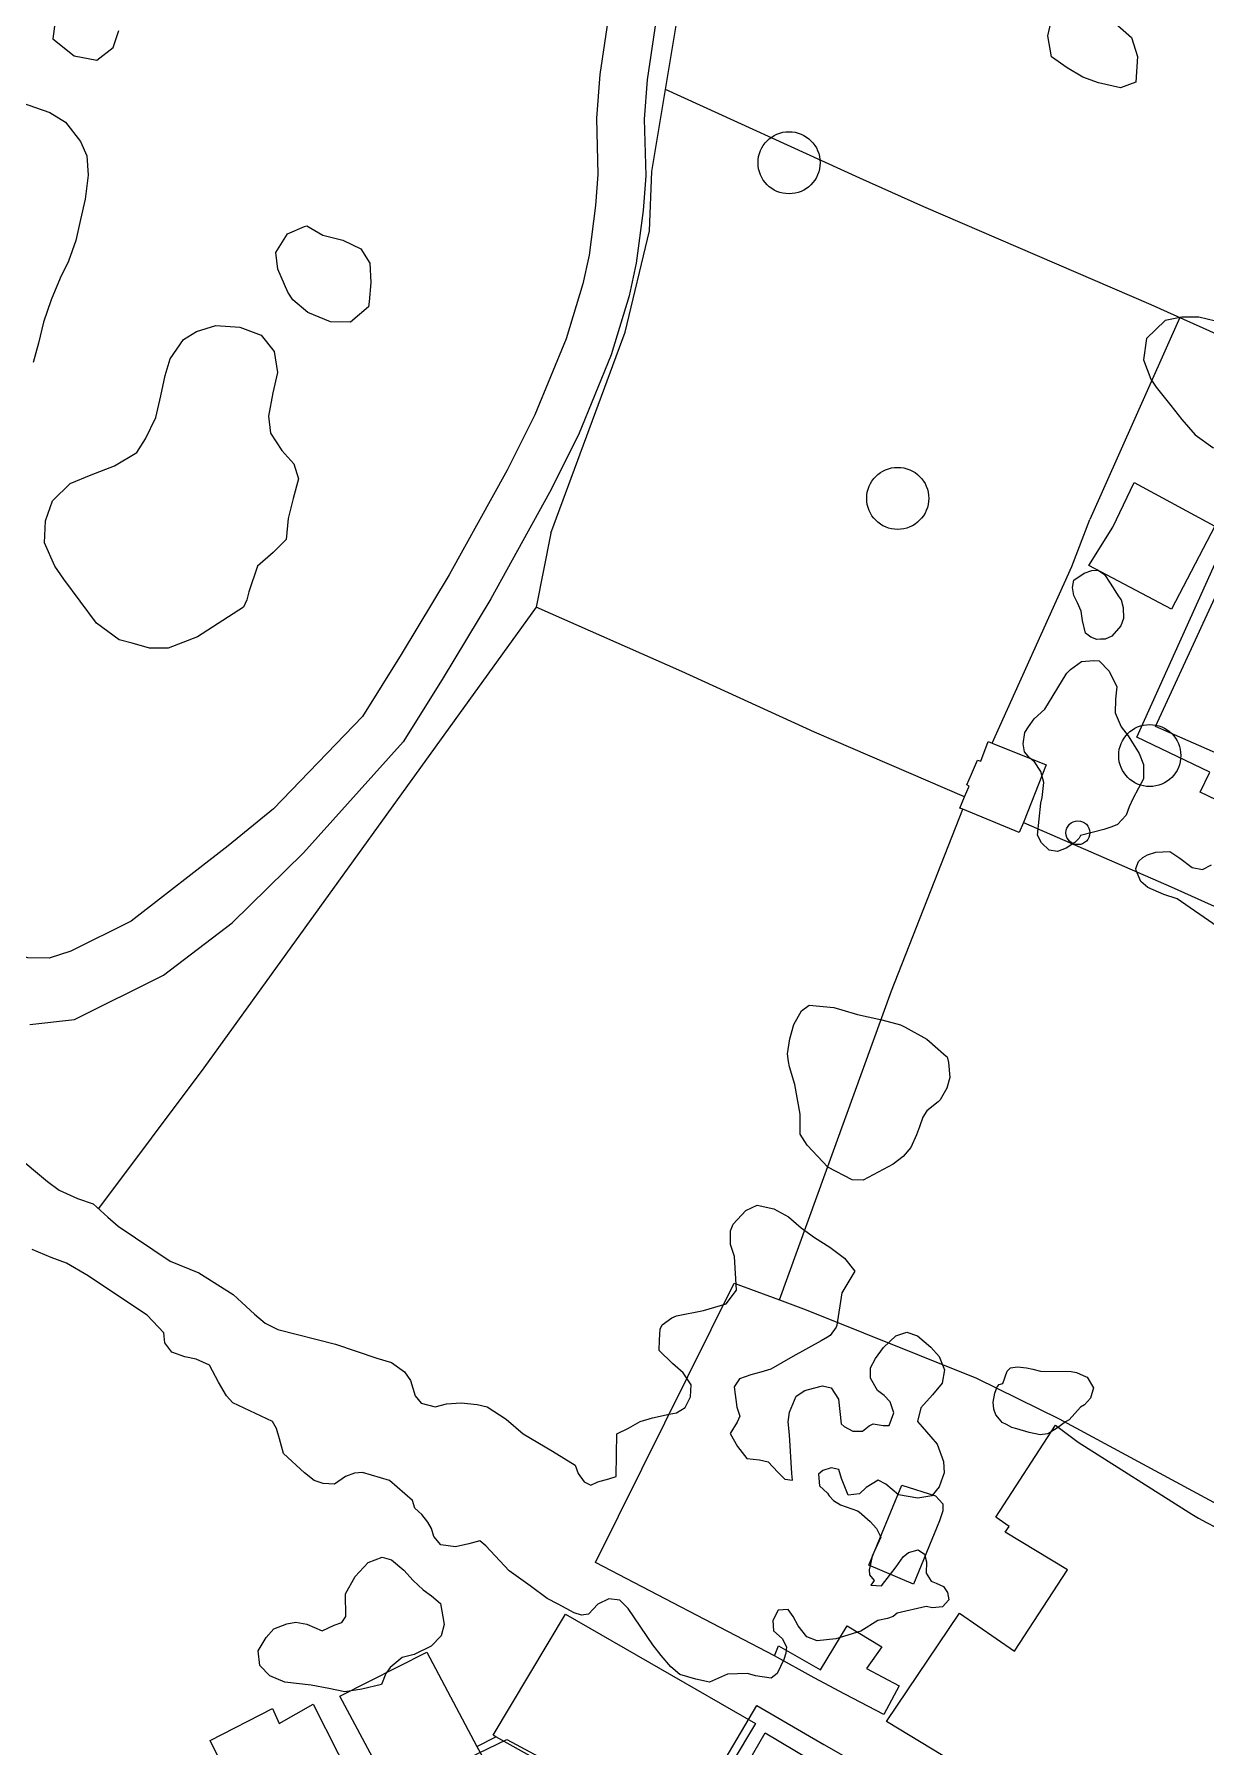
# Model space of a CAD drawing. Header units: metres. Extents: x 4652992 to 4879070, y 2074171 to 2309877.
# Drawn here: x 4653679.1 to 4653754.5, y 2306831.3 to 2306941.7 of the extents above; entities that cross this region are included whole.
import ezdxf

# ---------------------------------------------------------------- set-up
doc = ezdxf.new("R2010")
doc.units = ezdxf.units.M
doc.header["$MEASUREMENT"] = 0
doc.linetypes.add('DGN Style 2', pattern=[66.27138, 39.762828, -26.508552])
doc.layers.get('0').update_dxf_attribs({"color": 4, "lineweight": 0})
for name, color, linetype, lineweight in [('Level 14', 6, 'Continuous', 0), ('Level 18', 5, 'Continuous', 0), ('Level 30', 5, 'Continuous', 0), ('Level 31', 38, 'Continuous', 0), ('Level 37', 3, 'Continuous', 0), ('Level 38', 3, 'Continuous', 0), ('Level 40', 1, 'Continuous', 0), ('Level 53', 5, 'Continuous', 0), ('Level 54', 30, 'DGN Style 2', 0), ('Level 61', 4, 'Continuous', 0), ('Level 62', 4, 'Continuous', 0)]:
    doc.layers.add(name, color=color, linetype=linetype, lineweight=lineweight)

# ---------------------------------------------------------------- blocks, each defined once
blk = doc.blocks.new('POSTE')
at = {"color": 0, "linetype": 'ByBlock', "lineweight": -2}
blk.add_circle((0, 0), 0.770001, dxfattribs=at)
blk = doc.blocks.new('TANQUE')
at = {"color": 0, "linetype": 'ByBlock', "lineweight": -2, "ltscale": 10}
blk.add_circle((0, 0), 2, dxfattribs=at)
blk = doc.blocks.new('TANQUE_1')
at = {"layer": 'Level 14'}
blk.add_circle((-6e-06, 2.5e-05, 8e-06), 2, dxfattribs=at)

msp = doc.modelspace()

# ---------------------------------------------------------------- linework, layer by layer
at = {"layer": 'Level 18', "color": 30}
msp.add_polyline3d([(4653678.776936, 2306877.870793, 1412.663532), (4653681.654, 2306878.211353, 1413.060512), (4653687.392263, 2306881.049162, 1413.759098), (4653691.809636, 2306884.436109, 1414.344364), (4653696.398195, 2306888.929331, 1415.019383), (4653702.816895, 2306896.091675, 1416.284226)], dxfattribs=at)
at = {"layer": 'Level 30', "color": 1, "extrusion": (-0.0009991419265233, 0.0048387063942651, 0.9999877942434302), "elevation": 7940.397754, "flags": 128}
msp.add_lwpolyline([(4653747.648118, 2306898.510541), (4653749.024044, 2306901.377995), (4653754.233534, 2306898.578709)], dxfattribs=at)
at = {"layer": 'Level 30', "color": 1}
for points in [[(4653762.420038, 2306910.470976, 1429.210658), (4653765.430769, 2306908.966969, 1430.2217), (4653766.016055, 2306910.193454, 1430.0217), (4653770.002484, 2306908.408272, 1429.9217), (4653768.503979, 2306904.891056, 1430.7976), (4653769.307286, 2306904.449664, 1428.8217), (4653767.978523, 2306901.111153, 1428.8217), (4653766.49252, 2306897.750144, 1428.8217), (4653766.493125, 2306897.739717, 1431.6217), (4653763.55295, 2306899.115509, 1431.6217), (4653759.517434, 2306891.500409, 1430.0217), (4653755.498495, 2306893.280098, 1430.5217), (4653756.190536, 2306894.94192, 1430.5217), (4653751.313954, 2306897.078554, 1429.3217), (4653757.088276, 2306909.608451, 1428.991908)], [(4653755.129966, 2306909.994004, 1427.716908), (4653752.34357, 2306904.632457, 1428.1217), (4653747.002817, 2306907.453895, 1428.0217), (4653748.544554, 2306909.925837, 1427.710658)], [(4653740.781824, 2306896.016016, 1427.8217), (4653744.266041, 2306894.608199, 1427.8217), (4653742.787556, 2306890.898956, 1427.8217), (4653742.526701, 2306890.24452, 1427.8217), (4653738.895236, 2306891.74316, 1427.8217), (4653738.698689, 2306891.824272, 1427.8217), (4653739.006577, 2306892.549658, 1428.027906), (4653739.295935, 2306893.231386, 1428.2217), (4653739.136582, 2306893.314383, 1428.2217), (4653739.457345, 2306894.009959, 1428.5217), (4653739.832259, 2306894.919073, 1428.2217), (4653740.044589, 2306894.856369, 1428.2217), (4653740.523163, 2306896.12053, 1427.8217), (4653740.781824, 2306896.016016, 1427.8217)], [(4653759.804829, 2306843.082811, 1428.121722), (4653755.399181, 2306836.438383, 1428.221721), (4653758.910482, 2306834.214047, 1431.121722), (4653759.744443, 2306833.634952, 1428.321722), (4653759.639455, 2306833.473617, 1428.321722), (4653756.376788, 2306828.459891, 1428.321722), (4653755.346246, 2306829.211984, 1428.521722), (4653750.802431, 2306822.76691, 1428.021722), (4653733.963965, 2306832.969561, 1427.921721), (4653738.669151, 2306839.95525, 1427.921721), (4653742.216932, 2306837.50313, 1430.621722), (4653745.624039, 2306842.746082, 1430.621722), (4653741.621091, 2306845.16209, 1427.921721), (4653741.884792, 2306845.532889, 1427.921721), (4653741.025763, 2306846.140965, 1427.521722), (4653744.866881, 2306852.062518, 1427.521722), (4653746.325993, 2306850.959575, 1427.921721), (4653753.63757, 2306846.317869, 1429.221721), (4653754.072551, 2306846.066311, 1428.121722), (4653754.593505, 2306845.795168, 1428.121722), (4653759.804829, 2306843.082811, 1428.121722)], [(4653737.393269, 2306845.902712, 1427.621722), (4653735.71866, 2306841.817752, 1427.721721), (4653732.831854, 2306843.048897, 1428.221721), (4653734.952434, 2306848.204123, 1428.221721), (4653737.125919, 2306847.500831, 1428.021722), (4653737.604287, 2306846.987294, 1427.821722), (4653737.594145, 2306846.539012, 1427.721721), (4653737.393269, 2306845.902712, 1427.621722)], [(4653725.521863, 2306832.832526, 1429.221721), (4653720.944621, 2306825.190272, 1429.221721), (4653708.806217, 2306831.974844, 1429.123189), (4653708.62551, 2306832.075847, 1429.121722), (4653713.284933, 2306839.872425, 1429.221721), (4653725.521863, 2306832.832526, 1429.221721)], [(4653707.909882, 2306830.72258, 1429.321722), (4653702.314468, 2306827.943348, 1429.121722), (4653702.017893, 2306828.496295, 1429.121722), (4653698.742639, 2306834.602812, 1429.121722), (4653704.353811, 2306837.438609, 1429.321722), (4653707.569555, 2306831.365326, 1429.321722), (4653707.909882, 2306830.72258, 1429.321722)], [(4653697.028395, 2306834.090007, 1429.021722), (4653700.251826, 2306827.722161, 1429.021722), (4653700.495349, 2306827.241086, 1429.021722), (4653694.240188, 2306823.952799, 1429.021722), (4653691.894572, 2306828.686912, 1429.082516), (4653690.381892, 2306831.739926, 1429.121722), (4653694.403556, 2306833.796787, 1429.121722), (4653694.830353, 2306832.839318, 1429.121722), (4653697.028395, 2306834.090007, 1429.021722)]]:
    msp.add_polyline3d(points, dxfattribs=at)
at = {"layer": 'Level 31'}
msp.add_polyline3d([(4653732.690996, 2306836.392132, 1428.021722), (4653734.78314, 2306835.256986, 1427.621722), (4653733.796163, 2306833.422013, 1427.621722), (4653731.284944, 2306834.735728, 1428.221721), (4653729.31626, 2306835.78734, 1428.221721), (4653726.76138, 2306837.206165, 1428.321722), (4653727.017679, 2306837.838467, 1428.321722), (4653729.72229, 2306836.298782, 1428.321722), (4653731.444198, 2306839.134363, 1428.321722), (4653733.679715, 2306837.769208, 1428.221721), (4653732.690996, 2306836.392132, 1428.021722)], dxfattribs=at)
at = {"layer": 'Level 37'}
msp.add_line((4653752.878924, 2306923.43081, 1426.359947), (4653747.076348, 2306910.408584, 1426.859947), dxfattribs=at)
at = {"layer": 'Level 37', "extrusion": (-0.5978481429194069, 0.2699547622574022, 0.7547860785297817), "elevation": -2158395.622372, "flags": 128}
msp.add_lwpolyline([(-4017666.810842, 2485710.414326), (-4017679.300204, 2485710.414326), (-4017682.51871, 2485710.167669)], dxfattribs=at)
at = {"layer": 'Level 37', "extrusion": (-0.5488438602517077, 0.2154950356976191, 0.8076709148246493), "elevation": -2055900.250491, "flags": 128}
msp.add_lwpolyline([(-3848087.00392, 2818560.274275), (-3848108.173727, 2818559.585165), (-3848120.746438, 2818559.585165)], dxfattribs=at)
at = {"layer": 'Level 37'}
for points in [[(4653712.347534, 2306909.536314, 1420.9217), (4653717.131035, 2306922.487976, 1420.596475), (4653718.689628, 2306929.015452, 1420.549648), (4653718.85215, 2306932.837275, 1420.601977), (4653720.885485, 2306945.102585, 1420.589477), (4653723.554757, 2306958.501984, 1419.539477), (4653726.866958, 2306978.002232, 1417.814477), (4653729.830761, 2306996.078224, 1415.264477), (4653732.469466, 2307007.644831, 1413.164477), (4653716.604871, 2307012.049983, 1408.489477), (4653700.50649, 2307016.350747, 1403.951977), (4653706.436341, 2307035.406347, 1402.476977), (4653721.502525, 2307031.644672, 1406.366895)], [(4653784.753075, 2306908.710597, 1427.054408), (4653766.348382, 2306917.376005, 1427.404408), (4653751.034289, 2306924.260012, 1426.216908), (4653736.385427, 2306930.565058, 1424.454408), (4653732.253982, 2306932.419197, 1423.604408), (4653719.728449, 2306938.123212, 1420.59659)], [(4653712.347534, 2306909.536314, 1420.9217), (4653711.406488, 2306904.766602, 1420.878871), (4653689.98524, 2306875.080619, 1418.321722), (4653683.186948, 2306866.012092, 1418.321722)], [(4653739.006577, 2306892.549658, 1427.00384), (4653729.33653, 2306896.713023, 1426.0217), (4653720.779625, 2306900.620569, 1423.6217), (4653711.406488, 2306904.766602, 1420.9217)], [(4653742.787556, 2306890.898956, 1426.9393), (4653752.306837, 2306886.74022, 1426.7217), (4653776.913993, 2306875.694396, 1426.4217), (4653783.350509, 2306872.262242, 1426.2217), (4653790.318445, 2306887.018616, 1426.2217), (4653790.224475, 2306887.236173, 1426.2217)], [(4653726.76138, 2306837.206165, 1427), (4653715.22461, 2306843.213036, 1427.9139), (4653724.158049, 2306861.21654, 1426.9139), (4653727.081333, 2306860.131469, 1426.79275), (4653728.795714, 2306859.495121, 1426.721721), (4653739.759772, 2306855.086015, 1426.321722), (4653745.09197, 2306852.463371, 1426.021722), (4653755.841407, 2306846.664846, 1425.821722), (4653763.800062, 2306842.061607, 1426.221721), (4653773.297878, 2306856.455205, 1426.221721)]]:
    msp.add_polyline3d(points, dxfattribs=at)
at = {"layer": 'Level 38'}
msp.add_line((4653707.569555, 2306831.365326, 1428.521722), (4653708.806217, 2306831.974844, 1428.521722), dxfattribs=at)
at = {"layer": 'Level 40', "color": 3, "elevation": 1428.388405, "flags": 128}
for points in [[(4653746.716756, 2306906.950299), (4653746.712162, 2306906.965541), (4653747.206784, 2306907.135547), (4653747.599205, 2306907.14806), (4653748.016198, 2306906.875331), (4653748.388965, 2306906.311774), (4653748.931683, 2306905.445019), (4653749.095577, 2306905.232259), (4653749.227101, 2306904.737859), (4653749.246465, 2306904.04327), (4653749.078533, 2306903.560147), (4653748.499785, 2306902.900241), (4653748.0542, 2306902.710317), (4653747.765579, 2306902.697813), (4653747.513202, 2306902.696563), (4653747.127404, 2306902.832199), (4653746.795452, 2306903.098566), (4653746.602336, 2306903.914619), (4653746.508837, 2306904.507935), (4653746.27239, 2306905.047398), (4653746.045811, 2306905.530454), (4653745.962408, 2306906.026664), (4653746.032246, 2306906.516934), (4653746.716756, 2306906.950299)], [(4653730.566582, 2306878.979267), (4653731.090348, 2306878.832502), (4653732.105538, 2306878.529744), (4653732.779732, 2306878.37753), (4653733.674206, 2306878.181264), (4653734.870393, 2306877.866083), (4653735.173694, 2306877.697717), (4653736.559157, 2306876.924515), (4653737.814845, 2306875.84082), (4653737.881276, 2306875.787546), (4653737.97551, 2306875.42476), (4653738.055157, 2306874.457624), (4653737.865728, 2306873.778461), (4653737.424306, 2306873.023779), (4653737.290174, 2306872.903996), (4653736.580003, 2306872.324361), (4653736.308349, 2306871.904066), (4653736.08849, 2306871.2931), (4653735.899022, 2306870.761544), (4653735.539987, 2306869.961322), (4653735.046622, 2306869.364481), (4653734.406589, 2306868.870343), (4653732.475011, 2306867.850826), (4653731.749597, 2306867.877), (4653730.198083, 2306868.684637), (4653728.853819, 2306870.112212), (4653728.40171, 2306870.820514), (4653728.405251, 2306871.028014), (4653728.397231, 2306872.091374), (4653728.069166, 2306874.007929), (4653727.719365, 2306875.151755), (4653727.656865, 2306875.483882), (4653727.599699, 2306875.978241), (4653727.737601, 2306876.946052), (4653728.006256, 2306877.877628), (4653728.503506, 2306878.765921), (4653728.991658, 2306879.119563), (4653730.566582, 2306878.979267)]]:
    msp.add_lwpolyline(points, dxfattribs=at)
at = {"layer": 'Level 40', "color": 3}
for points in [[(4653747.163658, 2306943.343173, 1426.585658), (4653748.520283, 2306942.564455, 1426.766908), (4653749.767095, 2306941.474222, 1426.841908), (4653750.137453, 2306940.246577, 1426.841908), (4653750.026917, 2306938.608742, 1426.841908), (4653749.054974, 2306938.223989, 1426.785658), (4653747.638019, 2306938.557393, 1426.460658), (4653746.616154, 2306938.915995, 1426.323158), (4653745.620336, 2306939.512143, 1426.235658), (4653744.596456, 2306940.223571, 1426.223158), (4653744.361636, 2306941.581984, 1426.185658), (4653744.719196, 2306943.066385, 1426.160658), (4653745.610751, 2306943.932198, 1426.160658), (4653746.169343, 2306944.147766, 1426.223158), (4653747.163658, 2306943.343173, 1426.585658)], [(4653680.39445, 2306942.518594, 1406.972802), (4653680.244907, 2306941.387153, 1407.110302), (4653681.622431, 2306940.299114, 1407.522802), (4653683.076924, 2306940.026553, 1407.797802), (4653684.142432, 2306940.822566, 1408.060302), (4653684.506946, 2306941.929202, 1408.060302)], [(4653677.782951, 2306937.435287, 1412.860302), (4653680.065071, 2306936.653381, 1413.110302), (4653681.068344, 2306936.019548, 1413.185302), (4653682.042935, 2306934.783969, 1413.410302), (4653682.432204, 2306933.858188, 1413.560302), (4653682.530185, 2306932.616541, 1413.735302), (4653682.336879, 2306931.059026, 1413.860302), (4653682.036315, 2306929.749234, 1413.935302), (4653681.723729, 2306928.38705, 1414.060302), (4653681.255796, 2306927.063022, 1414.160302), (4653680.732388, 2306925.973998, 1414.310302), (4653680.136845, 2306924.570625, 1414.460302), (4653679.644867, 2306923.141813, 1414.585302), (4653679.332281, 2306921.779629, 1414.660302), (4653678.991958, 2306920.534948, 1414.710302)], [(4653697.648365, 2306928.7308, 1416.910302), (4653698.939939, 2306928.414098, 1417.072802), (4653700.094669, 2306927.855477, 1417.260302), (4653700.677601, 2306926.941209, 1417.310302), (4653700.746334, 2306925.68472, 1417.310302), (4653700.628311, 2306924.446477, 1417.297802), (4653700.582922, 2306924.127037, 1417.247802), (4653699.43164, 2306923.142156, 1417.060302), (4653698.152275, 2306923.152843, 1416.860302), (4653696.681633, 2306923.76138, 1416.685302), (4653695.721346, 2306924.575345, 1416.472802), (4653695.397068, 2306925.068072, 1416.410302), (4653694.752016, 2306926.548521, 1416.272802), (4653694.615907, 2306927.628699, 1416.235302), (4653695.377625, 2306928.819293, 1416.222802), (4653696.467804, 2306929.295756, 1416.272802), (4653696.614767, 2306929.342362, 1416.297802), (4653697.648365, 2306928.7308, 1416.910302)], [(4653752.293749, 2306917.762322, 1428.210658), (4653753.006526, 2306916.853851, 1428.235658), (4653753.866615, 2306915.882077, 1428.260658), (4653755.002, 2306915.060157, 1428.310658), (4653756.81024, 2306914.725335, 1428.335658), (4653758.411003, 2306915.636973, 1428.273158), (4653759.721945, 2306916.212115, 1428.260658), (4653760.657397, 2306917.640173, 1428.198158), (4653760.72739, 2306918.682717, 1428.098158), (4653759.782892, 2306920.00126, 1427.973158), (4653758.839655, 2306920.477158, 1427.935658), (4653757.618948, 2306921.156973, 1427.935658), (4653756.433466, 2306922.480278, 1427.998158), (4653755.167468, 2306923.198373, 1427.998158), (4653754.096248, 2306923.461113, 1427.998158), (4653752.993348, 2306923.459902, 1427.973158), (4653751.921216, 2306923.233769, 1427.973158), (4653750.725449, 2306922.086936, 1427.948158), (4653750.524386, 2306920.69613, 1427.948158), (4653751.004072, 2306919.464421, 1427.948158), (4653751.346164, 2306918.945762, 1427.973158), (4653752.293749, 2306917.762322, 1428.210658)], [(4653680.950469, 2306906.583061, 1412.122802), (4653680.372234, 2306907.420603, 1411.985302), (4653679.724048, 2306908.915123, 1411.810302), (4653679.770268, 2306910.322413, 1411.710302), (4653680.232726, 2306911.627394, 1411.697802), (4653681.365563, 2306912.739786, 1411.710302), (4653682.728462, 2306913.294929, 1411.885302), (4653684.233449, 2306913.870782, 1412.060302), (4653685.668435, 2306914.742007, 1412.247802), (4653686.222889, 2306915.607127, 1412.297802), (4653686.897487, 2306916.99905, 1412.435302), (4653687.21587, 2306918.395078, 1412.697802), (4653687.48421, 2306919.692139, 1413.235302), (4653687.814558, 2306920.779242, 1413.597802), (4653688.673246, 2306922.014651, 1413.960302), (4653689.50582, 2306922.533244, 1414.272802), (4653690.748624, 2306922.923189, 1414.535302), (4653692.291542, 2306922.822119, 1414.722802), (4653693.680307, 2306922.286054, 1414.722802), (4653694.514669, 2306921.246474, 1414.635302), (4653694.72661, 2306919.886997, 1414.547802), (4653694.426249, 2306918.56999, 1414.460302), (4653694.141873, 2306917.082153, 1414.485302), (4653694.277806, 2306915.991708, 1414.672802), (4653695.010094, 2306914.865951, 1415.235302), (4653695.77644, 2306914.009989, 1415.460302), (4653696.07849, 2306913.045613, 1415.647802), (4653695.732106, 2306911.767735, 1416.022802), (4653695.411736, 2306910.483462, 1416.497802), (4653695.293479, 2306909.121695, 1416.710302), (4653694.446855, 2306908.300572, 1416.710302), (4653693.446128, 2306907.406059, 1416.710302), (4653692.879561, 2306905.76505, 1416.685302), (4653692.759416, 2306905.238247, 1416.685302), (4653692.54122, 2306904.763361, 1416.685302)], [(4653692.54122, 2306904.763361, 1416.685302), (4653689.582917, 2306902.865138, 1415.3884), (4653687.687154, 2306902.128643, 1415.3884), (4653686.473634, 2306902.134927, 1415.3884), (4653685.36016, 2306902.44361, 1415.3884), (4653684.520716, 2306902.671591, 1415.3884), (4653683.055163, 2306903.733172, 1415.3884), (4653680.950469, 2306906.583061, 1412.122802)], [(4653746.472969, 2306890.052546, 1428.888405), (4653746.395692, 2306889.893455, 1428.888405), (4653746.103108, 2306889.613449, 1428.888405), (4653745.545255, 2306889.245665, 1428.888405), (4653744.985782, 2306889.021645, 1428.888405), (4653744.455581, 2306889.105856, 1428.888405), (4653743.958761, 2306889.590242, 1428.888405), (4653743.703557, 2306890.078697, 1428.888405), (4653743.924652, 2306892.143983, 1429.888405), (4653744.006717, 2306892.513749, 1429.888405), (4653744.108784, 2306893.477386, 1429.888405), (4653743.914836, 2306894.177333, 1429.888405), (4653743.509304, 2306894.805457, 1429.888405), (4653743.202189, 2306895.031231, 1429.888405), (4653742.871977, 2306895.443979, 1429.888405), (4653742.775284, 2306895.956231, 1429.888405), (4653742.878555, 2306896.685252, 1429.888405), (4653743.112767, 2306897.050908, 1429.888405), (4653743.479896, 2306897.58404, 1429.888405), (4653744.179027, 2306898.191737, 1429.888405), (4653745.557, 2306900.442712, 1429.388405), (4653745.590423, 2306900.509189, 1429.388405), (4653745.818653, 2306900.763985, 1429.388405), (4653746.536187, 2306901.263859, 1429.388405), (4653747.337519, 2306901.333428, 1429.388405), (4653747.674835, 2306901.303276, 1429.388405), (4653748.325777, 2306900.638124, 1429.388405), (4653748.818344, 2306899.641284, 1429.388405), (4653748.722859, 2306898.832869, 1429.388405), (4653748.698565, 2306897.967277, 1429.388405), (4653749.086648, 2306897.060809, 1429.388405), (4653749.546096, 2306896.482002, 1429.388405), (4653750.261102, 2306895.341487, 1429.388405), (4653750.539916, 2306894.636305, 1429.388405), (4653750.522377, 2306893.712417, 1429.388405), (4653750.203759, 2306893.104538, 1429.388405), (4653749.832638, 2306892.425682, 1429.388405), (4653749.609741, 2306891.914318, 1429.388405), (4653749.419212, 2306891.363654, 1429.388405), (4653748.860192, 2306890.756052, 1429.388405), (4653748.480258, 2306890.607835, 1429.388405), (4653747.966512, 2306890.451568, 1429.388405), (4653746.472969, 2306890.052546, 1428.888405)], [(4653755.277857, 2306884.201286, 1429.388405), (4653752.69727, 2306885.983721, 1429.388405), (4653751.842083, 2306886.265231, 1429.388405), (4653750.80693, 2306886.702609, 1429.388405), (4653750.36723, 2306887.092415, 1429.388405), (4653750.068302, 2306887.798532, 1429.388405), (4653750.033777, 2306887.920217, 1429.388405), (4653750.19858, 2306888.391752, 1429.388405), (4653750.491885, 2306888.648332, 1429.388405), (4653750.790159, 2306888.805879, 1429.388405), (4653751.322406, 2306888.990854, 1429.388405), (4653752.227804, 2306889.032021, 1429.388405), (4653752.871494, 2306888.606162, 1429.388405), (4653753.656354, 2306888.004223, 1429.388405), (4653754.324918, 2306887.866224, 1429.388405), (4653754.90733, 2306888.168418, 1429.388405)], [(4653677.825019, 2306869.493969, 1420.5), (4653679.904251, 2306867.754997, 1422), (4653680.653423, 2306867.199346, 1422), (4653681.843798, 2306866.664827, 1422), (4653682.840403, 2306866.329422, 1422), (4653683.795953, 2306865.454428, 1422), (4653684.460959, 2306864.878064, 1422), (4653687.811565, 2306862.630681, 1424), (4653689.665823, 2306861.886831, 1426), (4653691.877144, 2306860.48414, 1428), (4653692.431285, 2306859.975165, 1428), (4653693.243743, 2306859.21582, 1428), (4653693.93937, 2306858.637178, 1428), (4653694.751061, 2306858.22715, 1428), (4653698.474161, 2306857.282957, 1429.5), (4653701.121859, 2306856.385595, 1430.5), (4653702.074456, 2306856.100301, 1430.5), (4653702.915926, 2306855.491714, 1430.5), (4653703.301981, 2306854.943981, 1430.5), (4653703.589639, 2306853.954311, 1430.5), (4653703.992085, 2306853.48025, 1430.5), (4653704.878195, 2306853.24817, 1430.5), (4653705.622664, 2306853.433185, 1430.5), (4653706.574238, 2306853.495726, 1430.5), (4653707.604724, 2306853.386563, 1430.5), (4653708.23803, 2306853.248279, 1430.5), (4653709.464355, 2306852.439951, 1430.5), (4653710.557305, 2306851.501148, 1431.5), (4653712.438608, 2306850.387791, 1433.5), (4653713.91982, 2306849.48438, 1434.5), (4653714.11001, 2306848.944302, 1434.5), (4653714.493301, 2306848.400434, 1434.5), (4653714.912805, 2306848.193829, 1434.5), (4653715.377205, 2306848.401854, 1433.5), (4653716.080386, 2306848.594104, 1433.5), (4653716.544947, 2306848.761594, 1433.5), (4653716.582845, 2306850.180246, 1432.5), (4653716.596958, 2306851.496634, 1431), (4653717.34383, 2306851.8735, 1431), (4653718.098829, 2306852.287121, 1431), (4653718.895459, 2306852.537352, 1431), (4653719.960542, 2306852.76748, 1431), (4653720.447686, 2306852.853884, 1431), (4653720.992026, 2306853.19771, 1431), (4653721.341423, 2306853.892577, 1431), (4653721.393327, 2306854.652412, 1431), (4653720.862929, 2306855.423806, 1431), (4653720.180087, 2306856.035735, 1431), (4653719.313106, 2306856.867768, 1429.5), (4653719.348768, 2306857.555767, 1429.5), (4653719.38443, 2306858.243751, 1429.5), (4653719.524547, 2306858.52235, 1429.5), (4653720.132089, 2306858.969314, 1429.5), (4653720.434002, 2306859.096562, 1429.5), (4653722.187265, 2306859.452498, 1431), (4653723.638125, 2306859.870028, 1432.5), (4653724.299068, 2306860.762662, 1434), (4653724.17069, 2306862.930477, 1438), (4653723.919944, 2306863.709192, 1438), (4653723.921977, 2306864.584957, 1438), (4653724.092381, 2306865.004797, 1438), (4653724.906385, 2306865.893207, 1438), (4653725.635945, 2306866.228654, 1438), (4653726.701346, 2306865.995357, 1438), (4653727.665356, 2306865.479554, 1438), (4653728.470683, 2306864.769984, 1438), (4653729.336918, 2306864.161367, 1438), (4653730.313292, 2306863.528659, 1438), (4653731.273472, 2306862.82335, 1438), (4653731.936194, 2306861.992748, 1438), (4653731.084053, 2306860.58216, 1434), (4653730.770343, 2306858.514642, 1432), (4653730.737747, 2306858.367869, 1432), (4653730.34768, 2306857.837556, 1432), (4653730.166689, 2306857.723229, 1432), (4653729.767599, 2306857.50268, 1432), (4653727.943702, 2306856.488526, 1429.5), (4653726.513973, 2306855.680387, 1429.5), (4653725.881336, 2306855.470849, 1429.5), (4653725.219587, 2306855.306302, 1429.5), (4653724.495966, 2306855.039312, 1429.5), (4653724.14951, 2306854.535276, 1429.5), (4653724.326484, 2306853.221132, 1429.5), (4653724.509985, 2306852.639923, 1429.5), (4653724.345359, 2306852.250714, 1429.5), (4653723.90622, 2306851.530032, 1430), (4653724.360807, 2306850.67918, 1432), (4653724.962266, 2306849.923699, 1433), (4653725.793742, 2306849.818985, 1433), (4653726.349527, 2306849.697616, 1433), (4653726.976568, 2306849.022712, 1433), (4653727.421998, 2306848.579612, 1433), (4653727.911769, 2306848.5111, 1433), (4653727.860515, 2306848.948843, 1432.5), (4653727.714485, 2306851.441958, 1432.5), (4653727.626017, 2306852.268842, 1432.5), (4653727.727428, 2306852.900409, 1432.5), (4653728.14904, 2306853.92342, 1432.5), (4653728.699822, 2306854.30292, 1432.5), (4653729.275853, 2306854.446177, 1432.5), (4653729.851855, 2306854.589427, 1432.5), (4653730.407897, 2306854.467891, 1432.5), (4653730.883351, 2306853.726945, 1431.5), (4653731.040753, 2306852.140672, 1429.5), (4653731.239715, 2306851.981277, 1429.5), (4653731.794816, 2306851.666793, 1429.5), (4653732.423527, 2306851.683996, 1429.5), (4653732.848742, 2306852.016126, 1429.5), (4653733.113123, 2306852.151553, 1429.5), (4653733.754472, 2306852.050055, 1429.5), (4653734.143269, 2306852.042375, 1429.5), (4653734.443109, 2306852.865489, 1429.5), (4653734.209723, 2306853.573298, 1429.5), (4653733.82824, 2306853.96576, 1429.5), (4653733.393146, 2306854.292675, 1429.5), (4653732.944466, 2306855.086198, 1429.5), (4653732.934545, 2306855.74517, 1429.5), (4653733.268, 2306856.367685, 1429.5), (4653733.774947, 2306857.06813, 1429.5), (4653734.567078, 2306857.822048, 1429.5), (4653735.281905, 2306858.051998, 1429.5), (4653735.973043, 2306857.823571, 1429.5), (4653736.826679, 2306857.096078, 1429.5), (4653737.353362, 2306856.478737, 1429.5), (4653737.711117, 2306855.627955, 1429.5), (4653737.560329, 2306854.772475, 1429.5), (4653736.925493, 2306854.022776, 1429.5), (4653736.19161, 2306853.178768, 1429.5), (4653735.958131, 2306852.302598, 1429.5), (4653736.273273, 2306851.963295, 1429.5), (4653736.829069, 2306851.300978, 1429.5), (4653737.231378, 2306850.826743, 1429.5), (4653737.651813, 2306849.730419, 1429.5), (4653737.682657, 2306848.989634, 1429.5), (4653737.366559, 2306848.092795, 1429.5), (4653736.884254, 2306847.502663, 1429.5), (4653735.991396, 2306847.349886, 1429.5), (4653734.754225, 2306847.581388, 1429.5), (4653733.929434, 2306848.263821, 1429.5), (4653733.440704, 2306848.525113, 1429.5), (4653732.668415, 2306848.036831, 1429.5), (4653732.226808, 2306847.630883, 1429.5), (4653731.507185, 2306847.556129, 1429.5), (4653731.078446, 2306848.615878, 1429.5), (4653730.894976, 2306849.196975, 1429.5), (4653730.410671, 2306849.302738, 1429.5), (4653729.869061, 2306849.150489, 1429.5), (4653729.580046, 2306848.904424, 1429.5), (4653729.663711, 2306848.14552, 1430.5), (4653730.164238, 2306847.682976, 1431.5), (4653730.280144, 2306847.503592, 1431.5), (4653730.565402, 2306847.210199, 1431.5), (4653731.007341, 2306846.921124, 1431.5), (4653732.100578, 2306846.530824, 1431), (4653732.203895, 2306846.46972, 1431), (4653732.923449, 2306845.850057, 1431), (4653733.333048, 2306845.413712, 1431), (4653733.598528, 2306844.854632, 1431), (4653733.055885, 2306843.623986, 1429.5), (4653732.941348, 2306843.107911, 1429.5), (4653732.859535, 2306842.739279, 1429.5), (4653732.868587, 2306842.428116, 1429.5), (4653733.175649, 2306842.051941, 1429.5), (4653732.958891, 2306841.746278, 1428), (4653733.655658, 2306841.710526, 1428), (4653734.593833, 2306842.939344, 1428), (4653735.048316, 2306843.576255, 1428), (4653735.383456, 2306843.85178, 1428), (4653736.009063, 2306844.025166, 1428), (4653736.416078, 2306843.742653, 1428), (4653736.54171, 2306843.250381, 1428), (4653736.535297, 2306842.515748, 1428), (4653736.855792, 2306842.019695, 1428), (4653737.175389, 2306841.872492, 1428), (4653737.636106, 2306841.655765, 1428), (4653737.906512, 2306841.286869, 1428), (4653737.994814, 2306840.802749, 1428), (4653737.581423, 2306840.350575, 1428), (4653736.943122, 2306840.296096, 1428), (4653736.53245, 2306840.385667, 1428), (4653734.651046, 2306839.940635, 1427.5), (4653734.406748, 2306839.722471, 1427.5), (4653734.02937, 2306839.610876, 1427.5), (4653733.411324, 2306839.474196, 1427.5), (4653732.311983, 2306838.796159, 1429), (4653730.712996, 2306838.283646, 1432), (4653729.509092, 2306838.165998, 1432.5), (4653728.82901, 2306838.429648, 1432.5), (4653728.283746, 2306839.125521, 1432.5), (4653727.952819, 2306839.736207, 1432.5), (4653727.626382, 2306840.192053, 1432.5), (4653726.992295, 2306840.137972, 1432.5), (4653726.652042, 2306839.481252, 1432.5), (4653726.698943, 2306838.817046, 1432.5), (4653727.247917, 2306838.312683, 1432.5), (4653727.536359, 2306837.777001, 1431.5), (4653727.483731, 2306837.364599, 1431.5), (4653727.356807, 2306836.968381, 1431.5), (4653726.921712, 2306836.061267, 1431.5), (4653726.542895, 2306835.758437, 1431.5), (4653725.523491, 2306835.903464, 1431.5), (4653725.011513, 2306836.053551, 1431.5), (4653723.720061, 2306836.026596, 1431.5), (4653722.572124, 2306835.49243, 1433), (4653721.682443, 2306835.686239, 1433), (4653720.660711, 2306835.985714, 1433), (4653720.074865, 2306836.497844, 1433), (4653719.4556, 2306837.209523, 1433), (4653718.910473, 2306837.905063, 1433), (4653717.330826, 2306840.243465, 1432.5), (4653716.789674, 2306840.78474, 1432.5), (4653716.068194, 2306840.86504, 1432.5), (4653715.368252, 2306840.517298, 1432.5), (4653714.759606, 2306839.880213, 1432.5), (4653714.318645, 2306839.822361, 1432.5), (4653713.84424, 2306839.964236, 1432.5), (4653712.804039, 2306840.53734, 1432.5), (4653712.102369, 2306840.882719, 1432.5), (4653710.999665, 2306841.700434, 1432.5), (4653709.647378, 2306842.678512, 1431.5), (4653708.148641, 2306844.2851, 1432.5), (4653707.764449, 2306844.616371, 1435), (4653707.0625, 2306844.42442, 1435), (4653706.204425, 2306844.228153, 1435), (4653705.263442, 2306844.356638, 1435), (4653704.798123, 2306844.879812, 1435), (4653704.645002, 2306845.411594, 1435), (4653704.422332, 2306845.805191, 1435), (4653704.030981, 2306846.312253, 1435), (4653703.57821, 2306846.717703, 1435), (4653703.416946, 2306847.212933, 1435), (4653701.947541, 2306848.488702, 1433.5), (4653700.213275, 2306849.01609, 1431.5), (4653699.696704, 2306848.974511, 1431.5), (4653699.101936, 2306848.757145, 1431.5), (4653698.404377, 2306848.253629, 1431.5), (4653697.672588, 2306848.297523, 1431.5), (4653697.093401, 2306848.500985, 1431.5), (4653696.459877, 2306848.986303, 1431.5), (4653695.119972, 2306850.241636, 1431), (4653694.861519, 2306851.185917, 1431), (4653694.657427, 2306851.848108, 1431), (4653694.404117, 2306852.289417, 1431), (4653691.854331, 2306853.504966, 1429), (4653691.44236, 2306853.943485, 1429), (4653690.93399, 2306854.829135, 1429), (4653690.354605, 2306855.923972, 1429), (4653689.498342, 2306856.304575, 1429), (4653688.750439, 2306856.467851, 1429), (4653687.915011, 2306856.766446, 1429), (4653687.461104, 2306857.369133, 1429), (4653687.405896, 2306858.000985, 1429), (4653686.328225, 2306859.13967, 1427.5), (4653684.345113, 2306860.454412, 1424.5), (4653682.528081, 2306861.685671, 1423), (4653681.139312, 2306862.502887, 1422.5)], [(4653681.139312, 2306862.502887, 1422.5), (4653680.151675, 2306862.875272, 1422.5), (4653678.928769, 2306863.382855, 1422)], [(4653741.46257, 2306854.744831, 1428.388405), (4653741.747358, 2306855.533733, 1428.388405), (4653741.760214, 2306855.552455, 1428.388405), (4653741.95964, 2306855.765819, 1428.388405), (4653742.416692, 2306855.828096, 1428.388405), (4653742.995958, 2306855.748025, 1428.388405), (4653743.391244, 2306855.661575, 1428.388405), (4653743.901395, 2306855.550005, 1428.388405), (4653745.876969, 2306855.530057, 1427.388405), (4653746.209006, 2306855.457437, 1427.388405), (4653746.840856, 2306855.180918, 1427.388405), (4653746.897192, 2306855.157524, 1427.388405), (4653747.306102, 2306854.459035, 1427.388405), (4653747.122505, 2306853.811824, 1427.388405), (4653746.728879, 2306853.372007, 1427.388405), (4653746.467598, 2306853.219577, 1427.388405), (4653745.743512, 2306852.395013, 1428.388405), (4653745.499793, 2306852.269435, 1428.388405), (4653744.99007, 2306851.889402, 1428.388405), (4653744.545271, 2306851.612712, 1428.388405), (4653744.335155, 2306851.49287, 1428.388405), (4653743.875545, 2306851.430889, 1428.388405), (4653743.170009, 2306851.586986, 1428.388405), (4653742.360889, 2306851.821599, 1428.388405), (4653742.051176, 2306851.908799, 1428.388405), (4653741.6923, 2306852.103065, 1428.388405), (4653741.427373, 2306852.234505, 1428.388405), (4653741.355634, 2306852.327691, 1428.388405), (4653741.023986, 2306852.719734, 1428.388405), (4653740.881615, 2306853.103071, 1428.388405), (4653740.845645, 2306853.553861, 1428.388405), (4653740.943391, 2306854.123332, 1428.388405), (4653741.091359, 2306854.521331, 1428.388405), (4653741.221249, 2306854.687966, 1428.388405), (4653741.46257, 2306854.744831, 1428.388405)], [(4653693.484119, 2306837.511543, 1429.023924), (4653693.993525, 2306838.37117, 1428.653924), (4653694.487413, 2306838.942893, 1428.653924), (4653695.336056, 2306839.256204, 1428.653924), (4653695.908471, 2306839.357957, 1428.653924), (4653696.617155, 2306839.248911, 1428.653924), (4653697.617612, 2306838.804662, 1428.653924), (4653698.3757, 2306839.176552, 1429.553924), (4653698.8695, 2306839.340256, 1429.553924), (4653699.139971, 2306839.733412, 1429.553924), (4653699.11314, 2306841.18404, 1430.323924), (4653699.730063, 2306842.313695, 1430.323924), (4653700.569936, 2306843.214097, 1430.323924), (4653701.468938, 2306843.559847, 1430.323924), (4653702.069086, 2306843.383902, 1430.323924), (4653702.878229, 2306842.711033, 1430.323924), (4653703.460017, 2306842.042593, 1430.323924), (4653704.104499, 2306841.450781, 1430.323924), (4653704.656647, 2306841.059649, 1430.323924), (4653705.233161, 2306840.572945, 1430.323924), (4653705.477866, 2306839.210675, 1430.323924), (4653705.271468, 2306838.488291, 1430.323924), (4653704.620026, 2306837.817663, 1430.323924), (4653703.542627, 2306837.284874, 1430.323924), (4653702.769142, 2306837.092147, 1430.323924), (4653701.986875, 2306836.449842, 1430.323924), (4653701.716805, 2306836.057164, 1430.323924), (4653701.423188, 2306835.353555, 1430.323924), (4653700.166006, 2306835.040232, 1430.323924), (4653699.077746, 2306834.870703, 1430.323924), (4653698.032129, 2306835.098262, 1430.323924), (4653696.889699, 2306835.301734, 1430.323924), (4653695.19063, 2306835.510822, 1429.023924), (4653694.224625, 2306835.902083, 1429.023924), (4653693.597538, 2306836.581673, 1429.023924), (4653693.484119, 2306837.511543, 1429.023924)]]:
    msp.add_polyline3d(points, dxfattribs=at)
at = {"layer": 'Level 53', "color": 212}
for points in [[(4653728.424952, 2306982.495636, 1415.570374), (4653726.641009, 2306981.513345, 1416.144136), (4653725.736106, 2306981.098043, 1416.087886), (4653723.131555, 2306979.551542, 1415.794136), (4653722.293074, 2306977.798009, 1415.694136), (4653718.775523, 2306958.530831, 1415.894136), (4653716.241675, 2306944.168839, 1416.981636), (4653715.490043, 2306939.102713, 1417.419136), (4653715.27351, 2306936.278452, 1417.531636), (4653715.376629, 2306932.641796, 1417.669136), (4653715.218754, 2306930.653402, 1417.756636), (4653714.803703, 2306927.45462, 1417.756636), (4653714.40807, 2306925.597004, 1417.669136), (4653713.331386, 2306922.063744, 1417.631636), (4653711.315167, 2306917.155819, 1417.844136), (4653709.522738, 2306913.606629, 1417.656636), (4653705.797136, 2306906.851608, 1417.081636), (4653702.705009, 2306901.719177, 1416.419136), (4653700.205637, 2306897.726156, 1416.14158)], [(4653727.925957, 2306978.713564, 1416.179038), (4653727.168959, 2306978.366143, 1416.122788), (4653725.507693, 2306977.379735, 1415.829038), (4653725.249679, 2306976.840146, 1415.729038), (4653721.807641, 2306957.986579, 1415.929038), (4653719.282701, 2306943.675084, 1417.016538), (4653718.553255, 2306938.758488, 1417.454038), (4653718.357417, 2306936.20416, 1417.566538), (4653718.460655, 2306932.563314, 1417.704038), (4653718.283579, 2306930.333097, 1417.791538), (4653717.842631, 2306926.934726, 1417.791538), (4653717.393463, 2306924.825746, 1417.704038), (4653716.235932, 2306921.027175, 1417.666538), (4653714.119053, 2306915.874224, 1417.879038), (4653712.247279, 2306912.167923, 1417.691538), (4653708.466198, 2306905.31231, 1417.116538), (4653705.330148, 2306900.106973, 1416.454038), (4653702.816895, 2306896.091675, 1416.284226)], [(4653700.205637, 2306897.726156, 1416.14158), (4653694.461976, 2306891.77564, 1415.05826), (4653691.551553, 2306889.394385, 1414.603192), (4653685.300759, 2306884.532657, 1413.666501), (4653681.420371, 2306882.599632, 1412.934318), (4653680.014754, 2306882.153428, 1412.606456), (4653678.641967, 2306882.168589, 1412.355778), (4653677.460872, 2306882.583095, 1412.15089), (4653675.155714, 2306883.761403, 1411.716316), (4653670.244233, 2306887.579719, 1410.315531), (4653667.518528, 2306889.803585, 1409.28043), (4653665.320615, 2306891.424032, 1408.440416), (4653663.816903, 2306892.47591, 1408.17441), (4653660.592135, 2306894.85741, 1408.171232), (4653658.045266, 2306896.270348, 1408.386972), (4653656.737122, 2306896.780126, 1408.501434), (4653655.853335, 2306902.133692, 1408.628957), (4653655.363481, 2306903.923132, 1408.755174), (4653654.342125, 2306905.545818, 1408.995659), (4653653.648845, 2306906.266421, 1409.160675), (4653652.281182, 2306907.368418, 1409.473517), (4653649.763351, 2306909.132533, 1409.982531)]]:
    msp.add_polyline3d(points, dxfattribs=at)
at = {"layer": 'Level 54', "linetype": 'Continuous'}
for points in [[(4653704.641302, 2306829.455682, 1426.399), (4653709.498834, 2306831.80659, 1426.3455), (4653720.755146, 2306825.779783, 1426.2666), (4653725.622341, 2306833.999432, 1426.141), (4653729.928814, 2306831.490767, 1425.9518), (4653737.953773, 2306826.919129, 1425.6247)], [(4653732.426277, 2306818.213297, 1426.4962), (4653732.976354, 2306819.028266, 1426.3281), (4653722.095293, 2306825.198374, 1426.2449), (4653726.1446, 2306832.237688, 1426.0351), (4653744.248275, 2306821.443906, 1425.6542), (4653749.260604, 2306818.570407, 1425.635506)]]:
    msp.add_polyline3d(points, dxfattribs=at)
at = {"layer": 'Level 62', "extrusion": (-0.0041185357538877, -0.0012452735488283, 0.9999907434356744), "elevation": -20613.2286, "flags": 128}
msp.add_lwpolyline([(4653733.345167, 2306874.513348), (4653732.735162, 2306873.115134), (4653729.980334, 2306874.399917), (4653726.229642, 2306866.264101), (4653720.595755, 2306868.961451), (4653721.202362, 2306870.248074), (4653716.497585, 2306872.513266), (4653724.409451, 2306890.031392)], dxfattribs=at)

# ---------------------------------------------------------------- block references
at = {"layer": 'Level 14'}
for p in [(4653727.69065, 2306933.40665, 1421.87815), (4653734.69285, 2306911.77955, 1424.79065)]:
    msp.add_blockref('TANQUE_1', p, dxfattribs=at)
at = {"layer": 'Level 14', "zscale": 0.1}
msp.add_blockref('TANQUE', (4653750.93256, 2306895.206881, 1429.321722), dxfattribs=at)
at = {"layer": 'Level 61', "zscale": 0.1}
msp.add_blockref('POSTE', (4653746.306696, 2306890.236413, 1426.288405), dxfattribs=at)

doc.saveas('drawing.dxf')
